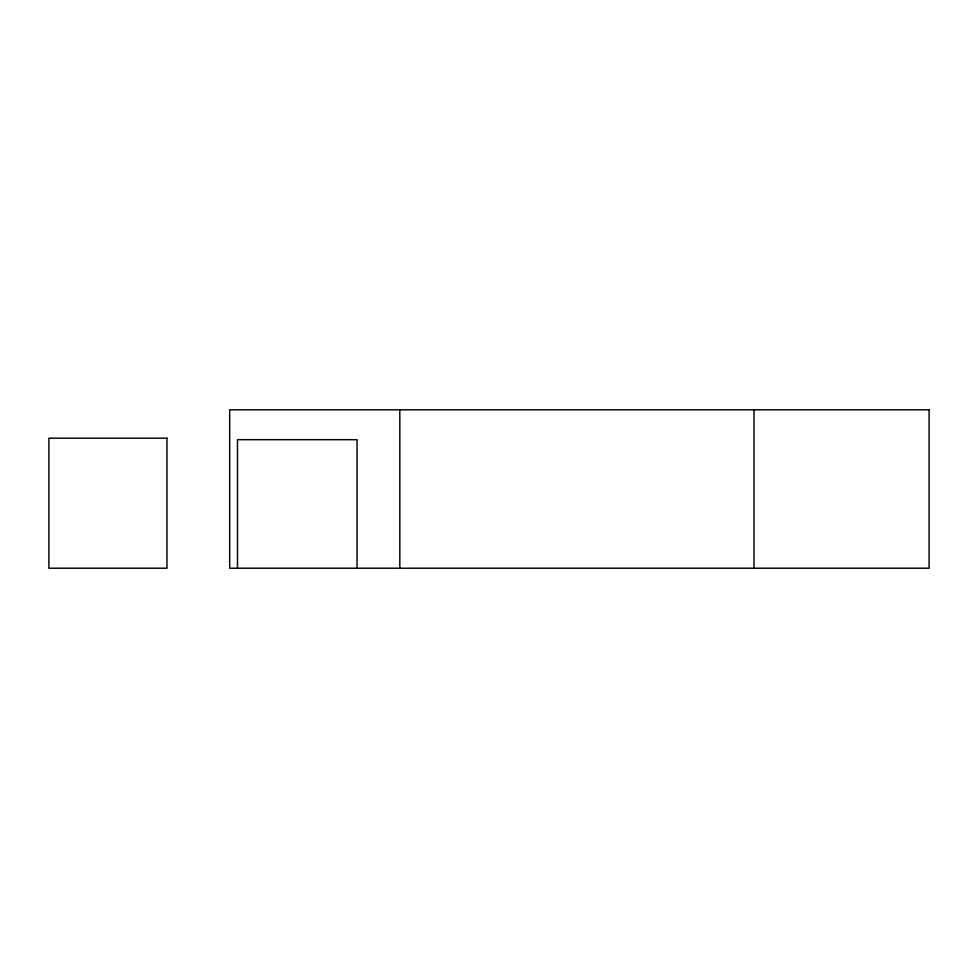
<?xml version="1.0" encoding="UTF-8"?>
<svg xmlns="http://www.w3.org/2000/svg" width="978" height="978" viewBox="0 0 978 978"><rect width="100%" height="100%" fill="white"/><g stroke="black" fill="none" stroke-linecap="round" stroke-linejoin="round"><path stroke-width="1.47" d="M754.014 409.794L754.014 568.206M399.819 409.794L399.819 568.206M357.043 568.206L357.043 439.684L237.483 439.684L237.483 568.206M929.1 409.794L229.683 409.794L229.683 568.206L929.1 568.206L929.1 409.794M166.969 438.193L48.9 438.193L48.9 568.206L166.969 568.206L166.969 438.193"/></g></svg>
